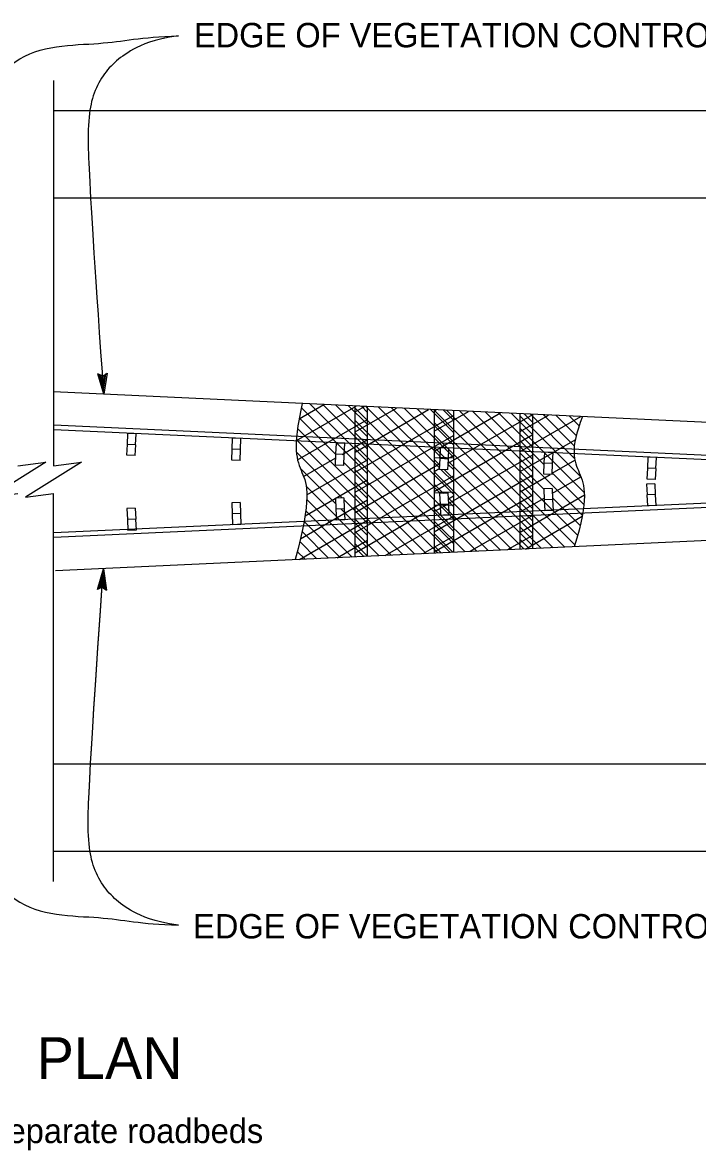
# Model space of a CAD drawing. Extents: x -893 to 867, y -474 to 712.
# Drawn here: x -212.4 to -18.7, y 139 to 462.7 of the extents above; entities that cross this region are included whole.
import ezdxf

# ---------------------------------------------------------------- set-up
doc = ezdxf.new("R2010")
doc.units = 0
for name, color, linetype in [('11 Undefined', 7, 'Continuous'), ('rd_ES', 7, 'Continuous'), ('rd_ETW', 7, 'Continuous'), ('tcd_MISC', 7, 'Continuous'), ('tcd_RAILING', 7, 'Continuous'), ('tcd_RAILING-anno', 7, 'Continuous')]:
    doc.layers.add(name, color=color, linetype=linetype)

msp = doc.modelspace()

# ---------------------------------------------------------------- linework, layer by layer
at = {"layer": '11 Undefined'}
for p, q in [((-133.01, 348.97), (-125.93, 353.05)), ((-129.92, 353.24), (-113.36, 336.68)), ((-126.21, 353.07), (-113.36, 340.22)), ((-122.51, 352.9), (-113.36, 343.75)), ((-133.8, 342.74), (-116.68, 352.62)), ((-132.37, 352.15), (-113.36, 333.15)), ((-118.8, 352.72), (-113.36, 347.29)), ((-116.95, 350.97), (-114.28, 352.51)), ((-116.95, 345.2), (-105.06, 352.06)), ((-116.95, 352.01), (-92.46, 327.52)), ((-116.95, 339.42), (-95.83, 351.62)), ((-116.95, 333.65), (-88.74, 349.94)), ((-115.09, 352.55), (-113.36, 350.82)), ((-113.9, 352.49), (-88.74, 327.33)), ((-110.18, 352.31), (-92.66, 334.79)), ((-106.47, 352.13), (-92.38, 338.05)), ((-102.75, 351.95), (-88.74, 337.93)), ((-99.04, 351.77), (-88.74, 341.47)), ((-95.32, 351.59), (-88.74, 345.01)), ((-94.23, 351.19), (-93.65, 351.53)), ((-94.23, 351.45), (-65.94, 323.17)), ((-94.23, 345.42), (-84.43, 351.07)), ((-94.23, 339.65), (-75.18, 350.65)), ((-91.61, 351.41), (-88.74, 348.54)), ((-90.61, 351.37), (-65.94, 326.7)), ((-90.21, 336.19), (-65.92, 350.22)), ((-88.74, 351.27), (-88.74, 337.66)), ((-88.74, 351.27), (-88.74, 351.27)), ((-86.89, 351.19), (-65.94, 330.24)), ((-83.18, 351.02), (-65.94, 333.77)), ((-79.47, 350.84), (-65.94, 337.31)), ((-75.77, 350.67), (-65.94, 340.85)), ((-72.06, 350.5), (-65.94, 344.38)), ((-69.53, 345.35), (-61.38, 350.05)), ((-69.53, 349.68), (-52.09, 332.24)), ((-69.53, 339.58), (-52.13, 349.62)), ((-68.35, 350.33), (-65.94, 347.92)), ((-66.61, 350.3), (-53.94, 337.62)), ((-62.9, 350.13), (-54.01, 341.23)), ((-59.2, 349.95), (-53.46, 344.21)), ((-55.49, 349.78), (-52.65, 346.94)), ((-133.43, 337.18), (-113.36, 348.77)), ((-132.97, 349.21), (-122.44, 338.69)), ((-116.95, 348.47), (-88.74, 320.26)), ((-94.23, 347.92), (-65.94, 319.63)), ((-133.46, 346.17), (-113.36, 326.07)), ((-116.95, 344.94), (-88.74, 316.72)), ((-116.95, 327.87), (-88.74, 344.17)), ((-94.23, 328.1), (-65.94, 344.43)), ((-94.23, 344.38), (-65.94, 316.1)), ((-69.53, 346.14), (-51.13, 327.74)), ((-133.79, 342.96), (-113.36, 322.54)), ((-120.69, 338.76), (-113.36, 342.99)), ((-116.95, 341.4), (-88.74, 313.19)), ((-94.23, 340.85), (-91.04, 337.66)), ((-69.53, 333.8), (-53.75, 342.91)), ((-69.53, 342.61), (-62.64, 335.72)), ((-133.77, 339.41), (-120.62, 326.26)), ((-131.71, 332.4), (-122.48, 337.73)), ((-130.75, 327.18), (-113.36, 337.22)), ((-116.95, 337.87), (-89.78, 310.69)), ((-94.23, 337.31), (-92.62, 335.71)), ((-90.38, 337.44), (-88.74, 338.39)), ((-90.14, 324.69), (-65.94, 338.66)), ((-90.14, 336.76), (-65.94, 312.56)), ((-69.53, 339.07), (-51.69, 321.23)), ((-60.36, 333.32), (-53.84, 337.09)), ((-132.68, 334.79), (-122.5, 324.6)), ((-120.15, 336.4), (-113.36, 329.61)), ((-116.95, 322.1), (-92.6, 336.16)), ((-116.95, 334.33), (-93.15, 310.53)), ((-94.23, 333.87), (-92.66, 334.78)), ((-94.23, 333.78), (-71.93, 311.48)), ((-92.24, 334.37), (-88.74, 330.86)), ((-91.24, 334.32), (-68.54, 311.62)), ((-90.23, 335.89), (-88.74, 334.4)), ((-69.53, 335.53), (-62.75, 328.76)), ((-60.35, 333.43), (-51.23, 324.31)), ((-131.29, 321.1), (-113.36, 331.45)), ((-116.95, 316.33), (-88.74, 332.62)), ((-116.95, 330.8), (-96.52, 310.36)), ((-94.23, 316.55), (-65.94, 332.88)), ((-94.23, 330.24), (-91.54, 327.55)), ((-69.53, 328.03), (-60.92, 333)), ((-69.53, 332), (-53.04, 315.52)), ((-60.31, 327.58), (-52.12, 332.31)), ((-130.93, 329.5), (-113.36, 311.93)), ((-116.95, 327.26), (-99.88, 310.19)), ((-94.23, 310.78), (-65.94, 327.11)), ((-69.53, 328.46), (-53.85, 312.79)), ((-69.53, 316.48), (-51.11, 327.12)), ((-62.75, 328.89), (-62.62, 325.74)), ((-132.62, 314.55), (-113.36, 325.67)), ((-130.78, 325.81), (-114.42, 309.46)), ((-120.16, 325.8), (-113.36, 319)), ((-116.95, 310.55), (-92.56, 324.64)), ((-116.95, 323.72), (-103.25, 310.02)), ((-94.23, 322.33), (-90.92, 324.23)), ((-91.72, 324.2), (-78.7, 311.18)), ((-90.14, 326.04), (-88.74, 326.84)), ((-90.14, 326.15), (-75.31, 311.33)), ((-90.14, 325.19), (-88.74, 323.79)), ((-69.53, 322.26), (-62.64, 326.23)), ((-69.53, 324.93), (-56.72, 312.12)), ((-60.26, 326.26), (-52.31, 318.32)), ((-131.07, 322.57), (-117.8, 309.3)), ((-120.99, 323.1), (-113.36, 315.47)), ((-108.3, 309.77), (-88.74, 321.07)), ((-94.23, 323.17), (-82.09, 311.04)), ((-83.92, 310.96), (-65.94, 321.34)), ((-69.53, 321.39), (-60.1, 311.97)), ((-67.98, 311.6), (-51.73, 320.98)), ((-132.92, 308.6), (-113.36, 319.9)), ((-131.56, 319.52), (-121.18, 309.15)), ((-116.95, 320.19), (-106.62, 309.86)), ((-94.23, 319.63), (-85.48, 310.89)), ((-69.53, 317.86), (-63.48, 311.81)), ((-132.16, 316.58), (-124.56, 308.99)), ((-122.05, 309.11), (-113.36, 314.12)), ((-116.95, 316.65), (-109.99, 309.69)), ((-97.36, 310.32), (-88.74, 315.3)), ((-94.23, 316.1), (-88.87, 310.74)), ((-73.11, 311.42), (-65.94, 315.56)), ((-69.53, 314.32), (-66.86, 311.65)), ((-133.54, 310.9), (-131.32, 308.68)), ((-132.82, 313.72), (-127.94, 308.83)), ((-116.95, 313.12), (-113.35, 309.52)), ((-94.23, 312.56), (-92.19, 310.52)), ((-116.95, 309.58), (-116.72, 309.35))]:
    msp.add_line(p, q, dxfattribs=at)
for points in [[(-132.1, 353.34), (-135.1, 340.31), (-132.22, 333.85), (-129.23, 326.36), (-134.18, 308.55)], [(-51.66, 349.6), (-55.47, 340.12), (-52.6, 333.69), (-49.63, 326.24), (-54.02, 312.25)]]:
    msp.add_open_spline(points, degree=3, dxfattribs=at)
at = {"layer": 'rd_ES'}
for p, q in [((-203.35, 412.42), (353.99, 412.42)), ((-203.41, 249.91), (353.99, 249.91))]:
    msp.add_line(p, q, dxfattribs=at)
at = {"layer": 'rd_ETW'}
for p, q in [((-203.35, 437.42), (353.99, 437.42)), ((-203.41, 224.91), (353.99, 224.91))]:
    msp.add_line(p, q, dxfattribs=at)
at = {"layer": 'tcd_MISC'}
for p, q in [((26.41, 345.97), (-203.48, 356.66)), ((-116.95, 309.34), (-116.95, 352.64)), ((-113.36, 309.51), (-113.36, 352.47)), ((-94.23, 351.56), (-94.23, 337.8)), ((-88.74, 351.33), (-88.74, 324.23)), ((-69.53, 311.53), (-69.53, 350.43)), ((-65.94, 311.7), (-65.94, 350.27)), ((-90.14, 337.62), (-94.23, 337.8)), ((-94.23, 337.8), (-94.23, 324.09)), ((-88.74, 337.66), (-92.83, 337.84)), ((-90.14, 327.8), (-94.23, 327.63)), ((-88.74, 327.96), (-92.69, 327.8)), ((-90.14, 324.27), (-94.23, 324.09)), ((-94.23, 324.09), (-94.23, 310.39)), ((-88.74, 324.23), (-92.83, 324.05)), ((-88.74, 324.23), (-88.74, 310.75)), ((26.41, 315.96), (-202.97, 305.37))]:
    msp.add_line(p, q, dxfattribs=at)
at = {"layer": 'tcd_RAILING'}
for p, q in [((-203.51, 446.09), (-203.51, 335.5)), ((25.97, 336.48), (-203.41, 347.15)), ((25.93, 335.33), (-203.41, 345.81)), ((-182.31, 341.63), (-182.18, 344.78)), ((-179.8, 344.68), (-182.18, 344.78)), ((-179.93, 341.53), (-179.8, 344.68)), ((-152.22, 340.29), (-152.09, 343.44)), ((-149.71, 343.34), (-152.09, 343.44)), ((-149.84, 340.19), (-149.71, 343.34)), ((-182.44, 338.49), (-182.31, 341.63)), ((-179.92, 341.53), (-182.31, 341.63)), ((-180.06, 338.39), (-179.92, 341.53)), ((-152.35, 337.14), (-152.21, 340.29)), ((-149.83, 340.19), (-152.21, 340.29)), ((-149.96, 337.04), (-149.83, 340.19)), ((-122.44, 338.83), (-122.31, 341.98)), ((-119.92, 341.88), (-122.31, 341.98)), ((-120.06, 338.74), (-119.92, 341.88)), ((-92.55, 337.53), (-92.42, 340.68)), ((-90.03, 340.58), (-92.42, 340.68)), ((-90.17, 337.43), (-90.03, 340.58)), ((-180.06, 338.39), (-182.44, 338.49)), ((-149.96, 337.04), (-152.35, 337.14)), ((-122.57, 335.69), (-122.43, 338.83)), ((-120.05, 338.73), (-122.43, 338.83)), ((-120.18, 335.59), (-120.05, 338.73)), ((-92.68, 334.38), (-92.54, 337.53)), ((-90.16, 337.43), (-92.54, 337.53)), ((-90.29, 334.28), (-90.16, 337.43)), ((-62.63, 336.22), (-62.5, 339.37)), ((-60.11, 339.27), (-62.5, 339.37)), ((-60.25, 336.12), (-60.11, 339.27)), ((-32.95, 334.83), (-32.82, 337.98)), ((-30.44, 337.87), (-32.82, 337.98)), ((-30.57, 334.73), (-30.44, 337.87)), ((-120.18, 335.59), (-122.57, 335.69)), ((-120.18, 335.59), (-122.57, 335.69)), ((-90.29, 334.28), (-92.68, 334.38)), ((-62.75, 333.08), (-62.62, 336.22)), ((-60.24, 336.12), (-62.62, 336.22)), ((-60.37, 332.98), (-60.24, 336.12)), ((-33.08, 331.68), (-32.94, 334.83)), ((-30.56, 334.73), (-32.94, 334.83)), ((-30.69, 331.58), (-30.56, 334.73)), ((-60.37, 332.98), (-62.75, 333.08)), ((-30.89, 330.35), (-33.28, 330.25)), ((-33.28, 330.25), (-33.14, 327.11)), ((-30.69, 331.58), (-33.08, 331.68)), ((-30.89, 330.35), (-30.76, 327.21)), ((-203.51, 216.18), (-203.51, 327.5)), ((-90.29, 327.61), (-92.68, 327.51)), ((-92.68, 327.51), (-92.54, 324.36)), ((-90.29, 327.61), (-90.16, 324.46)), ((-60.37, 328.99), (-62.75, 328.89)), ((-60.37, 328.99), (-60.24, 325.84)), ((-33.15, 327.11), (-33.02, 323.96)), ((-30.76, 327.21), (-33.14, 327.11)), ((-30.77, 327.21), (-30.64, 324.06)), ((25.97, 326.63), (-203.41, 316.2)), ((25.97, 325.45), (-203.41, 314.86)), ((-149.96, 324.97), (-152.35, 324.87)), ((-152.35, 324.87), (-152.21, 321.72)), ((-149.96, 324.97), (-149.83, 321.82)), ((-120.18, 326.28), (-122.57, 326.18)), ((-122.57, 326.18), (-122.43, 323.03)), ((-120.18, 326.28), (-120.05, 323.14)), ((-92.55, 324.36), (-92.42, 321.21)), ((-90.16, 324.46), (-92.54, 324.36)), ((-90.17, 324.46), (-90.03, 321.31)), ((-62.63, 325.74), (-62.5, 322.59)), ((-60.24, 325.84), (-62.62, 325.74)), ((-60.25, 325.84), (-60.11, 322.69)), ((-30.64, 324.06), (-33.02, 323.96)), ((-180.06, 323.34), (-182.44, 323.23)), ((-182.44, 323.23), (-182.31, 320.09)), ((-180.06, 323.34), (-179.92, 320.19)), ((-152.22, 321.72), (-152.09, 318.58)), ((-149.83, 321.82), (-152.21, 321.72)), ((-149.84, 321.82), (-149.71, 318.68)), ((-122.44, 323.03), (-122.31, 319.89)), ((-120.05, 323.14), (-122.43, 323.03)), ((-120.06, 323.13), (-119.92, 319.99)), ((-90.03, 321.31), (-92.42, 321.21)), ((-60.11, 322.69), (-62.5, 322.59)), ((-179.92, 320.19), (-182.31, 320.09)), ((-182.31, 320.09), (-182.18, 316.94)), ((-179.93, 320.19), (-179.8, 317.04)), ((-149.71, 318.68), (-152.09, 318.58)), ((-119.92, 319.99), (-122.31, 319.89)), ((-179.8, 317.04), (-182.18, 316.94))]:
    msp.add_line(p, q, dxfattribs=at)
for points in [[(-213.75, 335.5), (-205.76, 336.5), (-221.75, 326.5), (-213.75, 327.5)], [(-203.51, 335.5), (-195.52, 336.5), (-211.51, 326.5), (-203.51, 327.5)]]:
    msp.add_lwpolyline(points, dxfattribs=at)
at = {"layer": 'tcd_RAILING-anno'}
for p, q in [((-190.79, 361.91), (-190.79, 361.91)), ((-188.12, 362.1), (-188.12, 362.1)), ((-189.03, 356.02), (-189.03, 356.02)), ((-189.17, 305.88), (-189.17, 305.88)), ((-190.93, 299.99), (-190.93, 299.99)), ((-188.27, 299.8), (-188.27, 299.8))]:
    msp.add_line(p, q, dxfattribs=at)
for points in [[(-188.12, 362.1), (-189.03, 356.02), (-190.79, 361.91), (-190.42, 361.72), (-189.13, 357.41), (-188.46, 361.86), (-188.8, 361.63), (-189.23, 358.78), (-190.05, 361.53), (-189.68, 361.35), (-189.32, 360.15), (-189.14, 361.39), (-189.4, 361.21), (-190.79, 361.91), (-189.4, 361.21)], [(-190.93, 299.99), (-189.17, 305.88), (-188.27, 299.8), (-188.61, 300.04), (-189.26, 304.49), (-190.56, 300.17), (-190.19, 300.36), (-189.37, 303.12), (-188.95, 300.27), (-189.28, 300.51), (-189.47, 301.74), (-189.83, 300.55), (-189.54, 300.69), (-188.27, 299.8), (-189.54, 300.69)]]:
    msp.add_lwpolyline(points, close=True, dxfattribs=at)
for points in [[(-244.06, 371.2), (-226.46, 426.62), (-229.29, 426.42), (-217.41, 456.54), (-188.01, 455.95), (-178.64, 458.55), (-167.68, 458.88)], [(-167.68, 458.88), (-174.99, 457.77), (-181.24, 454.9), (-186.19, 451.25), (-189.84, 447.08), (-192.7, 440.83), (-193.48, 434.62), (-193.99, 424.38), (-189.13, 356.16)], [(-167.68, 203.64), (-174.99, 204.75), (-181.24, 207.62), (-186.19, 211.27), (-189.84, 215.44), (-192.7, 221.69), (-193.48, 227.9), (-193.99, 238.13), (-189.16, 306)], [(-167.68, 203.64), (-174.99, 204.75), (-181.24, 207.62), (-186.19, 211.27), (-189.84, 215.44), (-192.7, 221.69), (-193.48, 227.9), (-193.99, 238.12), (-189.17, 305.88)], [(-244.41, 291.54), (-226.44, 235.9), (-229.31, 236.16), (-217.41, 205.98), (-188.01, 206.57), (-178.64, 203.97), (-167.68, 203.64)]]:
    msp.add_open_spline(points, degree=3, dxfattribs=at)

# ---------------------------------------------------------------- texts
for s, height, p in [('EDGE OF VEGETATION CONTROL', 7, (-163.23, 455.57)), ('EDGE OF VEGETATION CONTROL', 7, (-163.44, 199.85)), ('PLAN', 12, (-208.36, 159.5)), ('Fixed object(s) between separate roadbeds', 7, (-323.35, 141.12))]:
    msp.add_text(s, height=height, dxfattribs=at).set_placement(p)

doc.saveas('drawing.dxf')
